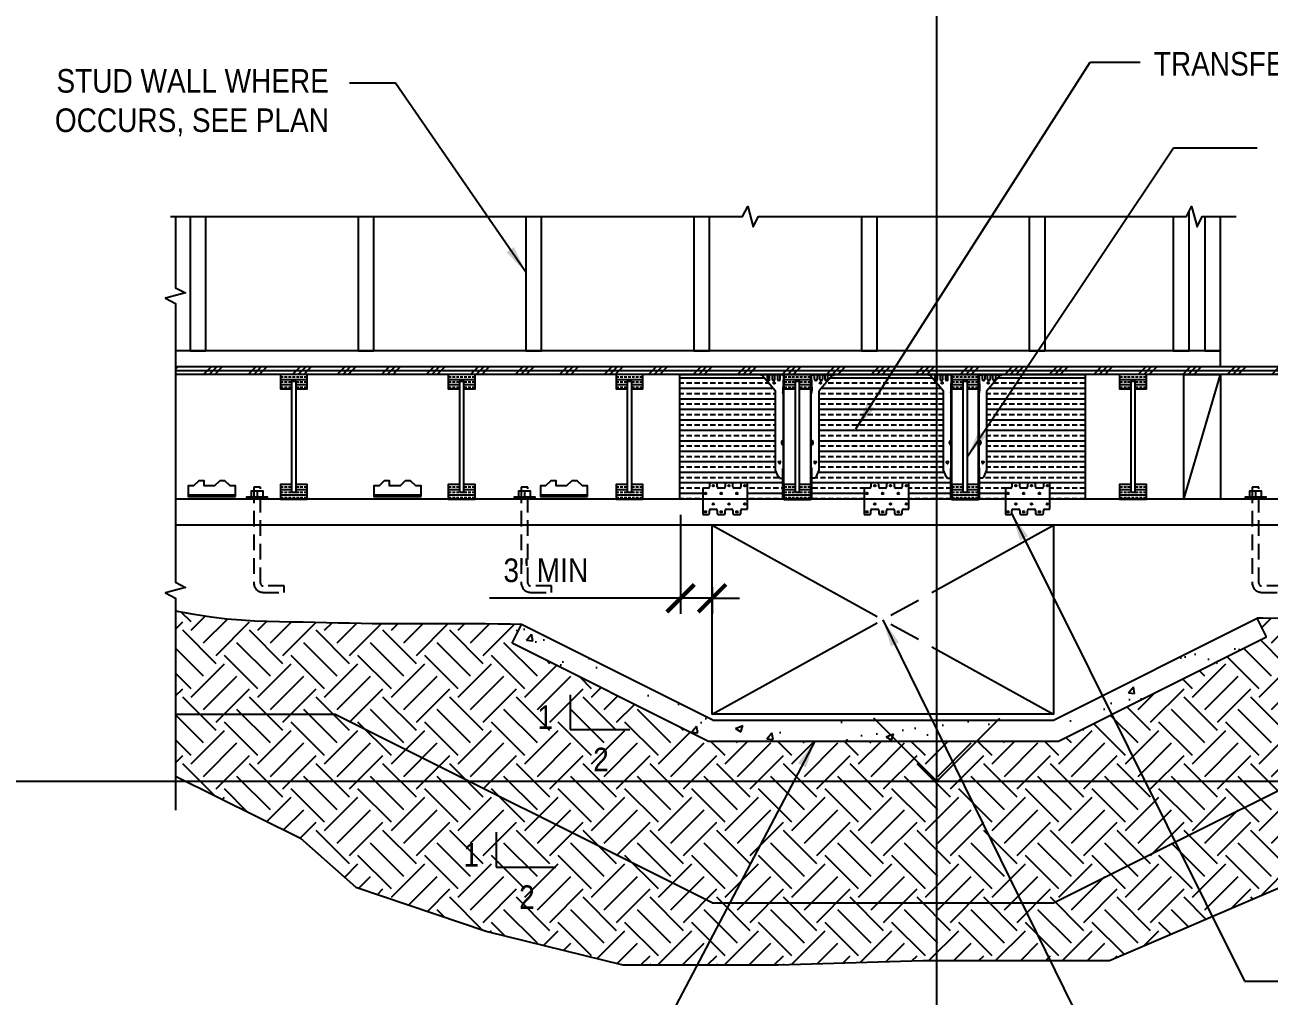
# Model space of a CAD drawing. Header units: inches. Extents: x -16404 to 14624, y -1591 to 16152.
# Drawn here: x -8749.3 to -8630.6, y 671.5 to 764.1 of the extents above; entities that cross this region are included whole.
import ezdxf
from ezdxf import colors
from ezdxf.entities.mleader import LeaderData, LeaderLine
from ezdxf.enums import TextEntityAlignment as Align
from ezdxf.math import Vec2, Vec3

# ---------------------------------------------------------------- set-up
doc = ezdxf.new("R2010")
doc.units = ezdxf.units.IN
doc.header["$LTSCALE"] = 24
doc.header["$MEASUREMENT"] = 0
for name, pattern in [('CENTER4', [0.9975, 0.75, -0.06125, 0.125, -0.06125]), ('DASHED2', [0.375, 0.25, -0.125]), ('HIDDEN4', [0.09375, 0.0625, -0.03125])]:
    doc.linetypes.add(name, pattern=pattern)
doc.layers.get('0').update_dxf_attribs({"linetype": 'CONTINUOUS'})
doc.layers.get('DefPoints').update_dxf_attribs({"color": 251, "linetype": 'CONTINUOUS'})
for name, color, linetype in [('S-ANNO-DIMS', 2, 'CONTINUOUS'), ('S-ANNO-NOTE', 4, 'CONTINUOUS'), ('S-BOLT', 2, 'CONTINUOUS'), ('S-CONC', 4, 'CONTINUOUS'), ('S-GRADE', 3, 'CONTINUOUS'), ('S-SIMPSON', 2, 'CONTINUOUS'), ('S-WOOD', 3, 'CONTINUOUS')]:
    doc.layers.add(name, color=color, linetype=linetype)
doc.layers.add('S-ANNO-GRID-NONPLOT', color=251, linetype='CONTINUOUS', plot=False)
doc.layers.add('S-ANNO-NONPLOT', color=253, linetype='CONTINUOUS', plot=False)
doc.layers.add('S-HATCH-SOIL', color=7, linetype='CONTINUOUS', true_color=0x8f8f8f, transparency=0.8)
doc.layers.add('S-HATCH1', color=1, linetype='CONTINUOUS', transparency=0.5)
doc.layers.add('S-HATCH2', color=2, linetype='CONTINUOUS', transparency=0.5)
doc.styles.add('Arial', font='arial.ttf', dxfattribs={"width": 0.85})
doc.dimstyles.new('DIM-24$0', dxfattribs={"dimscale": 24, "dimtxt": 0.09375, "dimasz": 0.109375, "dimexe": 0.0625, "dimexo": 0.0625, "dimgap": 0.0625, "dimtad": 1, "dimdec": 4, "dimzin": 11, "dimdsep": 46, "dimlunit": 4, "dimtxsty": 'Arial', "dimblk": 'ARCHTICK', "dimblk1": 'ARCHTICK', "dimblk2": 'ARCHTICK', "dimsah": 1, "dimcen": 0.125, "dimdle": 0.0625, "dimclrd": 256, "dimclre": 256, "dimclrt": 4, "dimadec": 0, "dimazin": 0, "dimtfac": 1, "dimtdec": 4, "dimtmove": 0, "dimatfit": 3, "dimldrblk": 'ARCHTICK', "dimfxl": 1, "dimfrac": 1, "dimtolj": 1, "dimtzin": 11, "dimarcsym": 0})
doc.dimstyles.new('DIM-24$7', dxfattribs={"dimscale": 24, "dimtxt": 0.09375, "dimasz": 0.109375, "dimexe": 0.0625, "dimexo": 0.0625, "dimgap": 0.0625, "dimtad": 1, "dimdec": 4, "dimzin": 11, "dimdsep": 46, "dimlunit": 4, "dimtxsty": 'Arial', "dimblk": 'ARCHTICK', "dimcen": 0.125, "dimclrd": 256, "dimclre": 256, "dimclrt": 4, "dimadec": 0, "dimazin": 0, "dimtfac": 1, "dimtdec": 4, "dimtofl": 0, "dimtmove": 0, "dimatfit": 3, "dimfxl": 1, "dimtolj": 1, "dimtzin": 11, "dimarcsym": 0})

# ---------------------------------------------------------------- blocks, each defined once
blk = doc.blocks.new('_ARCHTICK')
at = {"color": 0, "linetype": 'ByBlock', "const_width": 0.15}
blk.add_lwpolyline([(-0.5, -0.5), (0.5, 0.5)], dxfattribs=at)
blk = doc.blocks.new('*D2298')
at = {"layer": 'DefPoints', "color": 0, "transparency": 16777216}
for p in [(-8686.75, 718.89), (-8683.75, 712.02), (-8683.75, 709.43)]:
    blk.add_point(p, dxfattribs=at)
at = {"layer": 'S-ANNO-DIMS', "lineweight": -2, "transparency": 16777216}
for p, q in [((-8686.75, 717.39), (-8686.75, 707.93)), ((-8686.75, 709.43), (-8704.97, 709.43)), ((-8683.75, 709.43), (-8686.75, 709.43)), ((-8683.75, 710.52), (-8683.75, 707.93)), ((-8683.75, 709.43), (-8681.12, 709.43))]:
    blk.add_line(p, q, dxfattribs=at)
at = {"layer": 'S-ANNO-DIMS', "lineweight": -2, "transparency": 16777216, "xscale": 2.625, "yscale": 2.625, "zscale": 2.625}
blk.add_blockref('_ARCHTICK', (-8686.75, 709.43), dxfattribs=at)
at = {"layer": 'S-ANNO-DIMS', "lineweight": -2, "transparency": 16777216, "xscale": 2.625, "yscale": 2.625, "zscale": 2.625, "rotation": 180}
blk.add_blockref('_ARCHTICK', (-8683.75, 709.43), dxfattribs=at)
at = {"layer": 'S-ANNO-DIMS', "color": 4, "transparency": 16777216, "insert": (-8699.6, 712.08), "char_height": 2.25, "attachment_point": 5, "style": 'Arial'}
blk.add_mtext('\\A1;3" MIN', dxfattribs=at)
blk = doc.blocks.new('ITT311-88-F')
for p, q in [((-2.89, 11.9), (-3.51, 11.9)), ((-3.51, 11.9), (-3.51, 11.86)), ((-3.35, 11.87), (-2.08, 10.35)), ((-2.89, 11.9), (-2.89, 11.48)), ((-2.66, 11.93), (-2.87, 11.93)), ((-2.64, 11.48), (-2.64, 11.9)), ((-2.39, 11.9), (-2.64, 11.9)), ((-2.39, 11.9), (-2.39, 11.48)), ((-2.16, 11.93), (-2.37, 11.93)), ((-2.14, 11.48), (-2.14, 11.9)), ((-1.89, 11.9), (-2.14, 11.9)), ((-1.89, 11.9), (-1.89, 11.48)), ((-1.66, 11.93), (-1.87, 11.93)), ((-1.64, 11.48), (-1.64, 11.9)), ((-1.4, 11.9), (-1.64, 11.9)), ((-1.4, 11.9), (-1.3, 11.78)), ((1.4, 11.9), (1.3, 11.78)), ((1.4, 11.9), (1.64, 11.9)), ((1.64, 11.48), (1.64, 11.9)), ((1.66, 11.93), (1.87, 11.93)), ((1.89, 11.9), (1.89, 11.48)), ((1.89, 11.9), (2.14, 11.9)), ((3.35, 11.87), (2.08, 10.35)), ((2.14, 11.48), (2.14, 11.9)), ((2.16, 11.93), (2.37, 11.93)), ((2.39, 11.9), (2.39, 11.48)), ((2.39, 11.9), (2.64, 11.9)), ((2.64, 11.48), (2.64, 11.9)), ((2.66, 11.93), (2.87, 11.93)), ((2.89, 11.9), (2.89, 11.48)), ((2.89, 11.9), (3.51, 11.9)), ((3.51, 11.9), (3.51, 11.86)), ((-3.37, 11.86), (-3.51, 11.86)), ((-1.33, 11.79), (-1.38, 10.36)), ((-1.29, 11.73), (-1.34, 10.36)), ((-1.28, 9.77), (-1.28, 11.72)), ((1.28, 9.77), (1.28, 11.72)), ((1.29, 11.73), (1.34, 10.36)), ((1.33, 11.79), (1.38, 10.36)), ((3.37, 11.86), (3.51, 11.86)), ((-2.08, 8.71), (-2.08, 10.35)), ((-1.33, 10.05), (-1.37, 10.26)), ((-1.28, 10.02), (-1.33, 10.27)), ((-1.33, 9.77), (-1.33, 10.07)), ((-1.33, 10.03), (-1.33, 10.05)), ((-1.33, 0.09), (-1.33, 9.77)), ((-1.28, 0.09), (-1.28, 9.77)), ((1.28, 10.02), (1.33, 10.27)), ((1.28, 0.09), (1.28, 9.77)), ((1.33, 10.05), (1.37, 10.26)), ((1.33, 9.77), (1.33, 10.05)), ((1.33, 10.03), (1.33, 10.04)), ((1.33, 0.09), (1.33, 9.77)), ((2.08, 8.71), (2.08, 10.35)), ((-2.08, 2.81), (-2.08, 8.71)), ((2.08, 2.81), (2.08, 8.71)), ((-1.79, 2.12), (-2.08, 2.81)), ((-1.37, 0.23), (-1.37, 2.96)), ((-1.33, 2.98), (-1.35, 2.98)), ((1.33, 2.98), (1.35, 2.98)), ((1.37, 0.23), (1.37, 2.96)), ((1.79, 2.12), (2.08, 2.81)), ((-1.69, 2.05), (-1.37, 2.05)), ((1.69, 2.05), (1.37, 2.05)), ((-1.33, 0.2), (-1.35, 0.2)), ((-1.23, 0.05), (1.23, 0.05)), ((-1.23, 0), (1.23, 0)), ((1.33, 0.2), (1.35, 0.2))]:
    blk.add_line(p, q)
at = {"linetype": 'Continuous'}
for p, q in [((-1.64, 3.64), (-1.8, 3.6)), ((-1.65, 3.45), (-1.6, 3.6)), ((1.6, 3.6), (1.65, 3.45)), ((1.8, 3.6), (1.64, 3.64)), ((-1.81, 3.55), (-1.7, 3.43)), ((1.7, 3.43), (1.81, 3.55))]:
    blk.add_line(p, q, dxfattribs=at)
for centre in [(-2.2, 11.11), (2.2, 11.11)]:
    blk.add_circle(centre, 0.0855, dxfattribs=at)
for centre, radius, start, end in [((-3.43, 11.81), 0.0937, 40, 90), ((-2.87, 11.9), 0.023, 90, 180), ((-2.66, 11.9), 0.023, 0, 90), ((-2.37, 11.9), 0.023, 90, 180), ((-2.16, 11.9), 0.023, 0, 90), ((-1.87, 11.9), 0.023, 90, 180), ((-1.66, 11.9), 0.023, 0, 90), ((1.66, 11.9), 0.023, 90, 180), ((1.87, 11.9), 0.023, 360, 90), ((2.16, 11.9), 0.023, 90, 180), ((2.37, 11.9), 0.023, 360, 90), ((2.66, 11.9), 0.023, 90, 180), ((2.87, 11.9), 0.023, 360, 90), ((3.43, 11.81), 0.0937, 90, 140), ((-3.37, 11.81), 0.0468, 40, 90), ((-2.76, 11.48), 0.125, 180, 0), ((-2.26, 11.48), 0.125, 180, 0), ((-1.76, 11.48), 0.125, 180, 0), ((-1.37, 11.79), 0.0468, 358, 40), ((-1.38, 11.73), 0.0937, 358, 40), ((-1.37, 11.72), 0.0937, 0, 40), ((1.37, 11.72), 0.0937, 140, 180), ((1.38, 11.73), 0.0937, 140, 182), ((1.37, 11.79), 0.0468, 140, 182), ((1.76, 11.48), 0.125, 180, 0), ((2.26, 11.48), 0.125, 180, 0), ((2.76, 11.48), 0.125, 180, 0), ((3.37, 11.81), 0.0468, 90, 140), ((-0.94, 10.35), 0.44, 178, 190.6973), ((-0.94, 10.35), 0.4, 178, 190.6973), ((0.94, 10.35), 0.4, 349.3027, 2), ((0.94, 10.35), 0.44, 349.3027, 2), ((-1.33, 5.42), 0.188, 90, 270), ((1.33, 5.42), 0.188, 270, 90), ((-1.35, 2.96), 0.023, 90, 180), ((1.35, 2.96), 0.023, 0, 90), ((-1.35, 0.23), 0.023, 180, 270), ((-1.23, 0.09), 0.0937, 180, 270), ((-1.23, 0.09), 0.0468, 180, 270), ((1.23, 0.09), 0.0468, 270, 0), ((1.23, 0.09), 0.0937, 270, 0), ((1.35, 0.23), 0.023, 270, 0)]:
    blk.add_arc(centre, radius, start, end)
for centre, radius, start, end in [((-1.79, 3.57), 0.0313, 105, 225), ((-1.63, 3.61), 0.0312, 345, 105), ((1.63, 3.61), 0.0312, 75, 195), ((1.79, 3.57), 0.0312, 315, 75), ((-1.68, 3.45), 0.0312, 225, 345), ((1.68, 3.45), 0.0313, 195, 315), ((-1.76, 2.05), 0.0781, 0, 112.2039), ((1.76, 2.05), 0.0781, 67.7961, 180)]:
    blk.add_arc(centre, radius, start, end, dxfattribs=at)
blk = doc.blocks.new('_Integral')
at = {"color": 0, "linetype": 'ByBlock', "lineweight": -2}
for centre, start, end in [((0.44, -0.09), 102, 168), ((-0.44, 0.09), 282, 348)]:
    blk.add_arc(centre, 0.454, start, end, dxfattribs=at)
blk = doc.blocks.new('Se_24x36_DETAILS_GRID')
for p, q in [((23.3023, 7.6667), (23.3023, 15.3333)), ((23.3023, 7.6667), (23.8023, 8.1667)), ((15.5348, 7.6667), (23.3023, 7.6667)), ((23.3023, 7.6667), (31.0697, 7.6667)), ((23.3023, 0), (23.3023, 7.6667))]:
    blk.add_line(p, q)
at = {"linetype": 'DASHED2', "ltscale": 0.5}
blk.add_line((23.3023, 7.6667), (22.8023, 8.1667), dxfattribs=at)

msp = doc.modelspace()

# ---------------------------------------------------------------- hatches: boundary and pattern name
at = {"layer": 'S-HATCH-SOIL'}
h = msp.add_hatch(dxfattribs=at)
h.set_pattern_fill('EARTH', color=256, scale=18, angle=45, style=0)
h.set_pattern_definition([(45, (-13459.4594, -1542.496), (4e-16, 6.363961), [4.5, -4.5]), (45, (-13460.6526, -1541.303), (4e-16, 6.363961), [4.5, -4.5]), (45, (-13461.846, -1540.1097), (4e-16, 6.363961), [4.5, -4.5]), (135, (-13461.846, -1539.314), (-6.363961, 1e-15), [4.5, -4.5]), (135, (-13460.6526, -1538.121), (-6.363961, 1e-15), [4.5, -4.5]), (135, (-13459.4594, -1536.9277), (-6.363961, 1e-15), [4.5, -4.5])])
h.paths.add_polyline_path([(-8702.79747, 705.13559), (-8701.90441, 706.9217), (-8702.95588, 706.94355), (-8704.15545, 706.96388), (-8705.33608, 706.98086), (-8706.49165, 706.99284), (-8707.61791, 706.99868), (-8708.71827, 706.99952), (-8709.79802, 706.99701), (-8710.86245, 706.99284), (-8711.91684, 706.98866), (-8712.96651, 706.98616), (-8714.01673, 706.98699), (-8715.0728, 706.99284), (-8716.13901, 707.00486), (-8717.21567, 707.02217), (-8718.30208, 707.04338), (-8719.39754, 707.06709), (-8720.50136, 707.09192), (-8721.61284, 707.11647), (-8722.73129, 707.13935), (-8723.856, 707.15917), (-8724.99001, 707.1768), (-8726.15125, 707.20224), (-8727.36138, 707.24772), (-8728.64207, 707.3255), (-8730.01496, 707.44783), (-8731.50174, 707.62697), (-8733.12404, 707.87517), (-8734.90355, 708.20467), (-8734.90355, 698.38608), (-8719.74876, 698.38608), (-8683.74876, 680.38608), (-8651.18657, 680.38608), (-8615.18657, 698.38608), (-8600.03179, 698.38608), (-8600.03179, 707.91953), (-8602.92057, 707.87542), (-8605.62519, 707.84732), (-8608.15239, 707.83119), (-8610.5089, 707.823), (-8612.70144, 707.81871), (-8614.73674, 707.81428), (-8616.62153, 707.80567), (-8618.36254, 707.78885), (-8619.96837, 707.76102), (-8621.45512, 707.72443), (-8622.84075, 707.68255), (-8624.14323, 707.63885), (-8625.38053, 707.59683), (-8626.57061, 707.55996), (-8627.73144, 707.53172), (-8628.88099, 707.51559), (-8630.03441, 707.51369), (-8631.19564, 707.52265), (-8631.77903, 707.53017), (-8630.884, 705.74161), (-8650.71408, 695.8182), (-8684.16268, 695.8182)])
h.paths.add_polyline_path([(-8719.74876, 698.38608), (-8734.90355, 698.38608), (-8734.90355, 692.47321), (-8722.99441, 686.54236), (-8717.69677, 681.88241), (-8705.19434, 677.64609), (-8692.26809, 674.46884), (-8677.43468, 674.46884), (-8663.66082, 674.89247), (-8645.86075, 674.89247), (-8629.54401, 681.88241), (-8619.16064, 686.75418), (-8600.03179, 691.20231), (-8600.03179, 698.38608), (-8615.18657, 698.38608), (-8651.18657, 680.38608), (-8683.74876, 680.38608)])
h.paths.add_polyline_path([(-8700.42934, 696.403), (-8698.87577, 696.403), (-8698.87577, 699.778), (-8700.42934, 699.778)], flags=24)
h.paths.add_polyline_path([(-8695.50346, 692.37038), (-8693.17846, 692.37038), (-8693.17846, 695.74538), (-8695.50346, 695.74538)], flags=24)
h.paths.add_polyline_path([(-8707.48849, 683.2836), (-8705.93492, 683.2836), (-8705.93492, 686.6586), (-8707.48849, 686.6586)], flags=24)
h.paths.add_polyline_path([(-8702.56261, 679.25098), (-8700.23761, 679.25098), (-8700.23761, 682.62598), (-8702.56261, 682.62598)], flags=24)
at = {"layer": 'S-HATCH1'}
h = msp.add_hatch(dxfattribs=at)
h.set_pattern_fill('PLAST', color=256, scale=12, angle=45, style=0)
h.set_pattern_definition([(45, (-11639.0292, 2247.9663), (-2.1213203, 2.1213203), []), (45, (-11639.2944, 2248.2314), (-2.1213203, 2.1213203), []), (45, (-11639.5595, 2248.4966), (-2.1213203, 2.1213203), [])])
h.paths.add_polyline_path([(-8694.44563, 731.51108), (-8734.90355, 731.51108), (-8734.90355, 731.13608), (-8694.44563, 731.13608)])
h.paths.add_polyline_path([(-8694.44563, 731.13608), (-8734.90355, 731.13608), (-8734.90355, 730.76108), (-8694.44563, 730.76108)])
h.paths.add_polyline_path([(-8693.82063, 731.51108), (-8694.44563, 731.51108), (-8694.44563, 731.13608), (-8693.82063, 731.13608)])
h.paths.add_polyline_path([(-8693.82063, 731.13608), (-8694.44563, 731.13608), (-8694.44563, 730.76108), (-8693.82063, 730.76108)])
h.paths.add_polyline_path([(-8641.11471, 731.51108), (-8646.32899, 731.51108), (-8693.82063, 731.51108), (-8693.82063, 731.13608), (-8641.11471, 731.13608)])
h.paths.add_polyline_path([(-8641.11471, 731.13608), (-8693.82063, 731.13608), (-8693.82063, 730.76108), (-8641.11471, 730.76108)])
h.paths.add_polyline_path([(-8640.48971, 731.51108), (-8641.11471, 731.51108), (-8641.11471, 731.13608), (-8640.48971, 731.13608)])
h.paths.add_polyline_path([(-8640.48971, 731.13608), (-8641.11471, 731.13608), (-8641.11471, 730.76108), (-8640.48971, 730.76108)])
h.paths.add_polyline_path([(-8600.03179, 731.51108), (-8640.48971, 731.51108), (-8640.48971, 731.13608), (-8600.03179, 731.13608)])
h.paths.add_polyline_path([(-8600.03179, 731.13608), (-8640.48971, 731.13608), (-8640.48971, 730.76108), (-8600.03179, 730.76108)])
h = msp.add_hatch(dxfattribs=at)
h.set_pattern_fill('ANSI33', color=256, scale=2, angle=315, style=0)
h.set_pattern_definition([(0, (-16687.1291, -5932.2054), (1e-16, 0.5), []), (0, (-16686.8791, -5932.4554), (1e-16, 0.5), [0.25, -0.125])])
h.paths.add_polyline_path([(-8723.80718, 730.13608), (-8723.43218, 730.13608), (-8723.43218, 729.38608), (-8722.33843, 729.38608), (-8722.33843, 730.56366), (-8722.33843, 730.76108), (-8724.90093, 730.76108), (-8724.90093, 729.38608), (-8723.80718, 729.38608)])
h.paths.add_polyline_path([(-8723.80718, 720.26108), (-8724.90093, 720.26108), (-8724.90093, 718.93288, 0.414213562), (-8724.85413, 718.88608), (-8722.38523, 718.88608, 0.414213562), (-8722.33843, 718.93288), (-8722.33843, 720.26108), (-8723.43218, 720.26108), (-8723.43218, 719.51108), (-8723.80718, 719.51108)])
h = msp.add_hatch(dxfattribs=at)
h.set_pattern_fill('ANSI33', color=256, scale=2, angle=315, style=0)
h.set_pattern_definition([(0, (-16671.1291, -5932.2054), (1e-16, 0.5), []), (0, (-16670.8791, -5932.4554), (1e-16, 0.5), [0.25, -0.125])])
h.paths.add_polyline_path([(-8707.80718, 730.13608), (-8707.43218, 730.13608), (-8707.43218, 729.38608), (-8706.33843, 729.38608), (-8706.33843, 730.56366), (-8706.33843, 730.76108), (-8708.90093, 730.76108), (-8708.90093, 729.38608), (-8707.80718, 729.38608)])
h.paths.add_polyline_path([(-8707.80718, 720.26108), (-8708.90093, 720.26108), (-8708.90093, 718.93288, 0.414213562), (-8708.85413, 718.88608), (-8706.38523, 718.88608, 0.414213562), (-8706.33843, 718.93288), (-8706.33843, 720.26108), (-8707.43218, 720.26108), (-8707.43218, 719.51108), (-8707.80718, 719.51108)])
h = msp.add_hatch(dxfattribs=at)
h.set_pattern_fill('ANSI33', color=256, scale=2, angle=315, style=0)
h.set_pattern_definition([(0, (-16655.1291, -5932.2054), (1e-16, 0.5), []), (0, (-16654.8791, -5932.4554), (1e-16, 0.5), [0.25, -0.125])])
h.paths.add_polyline_path([(-8691.80718, 730.13608), (-8691.43218, 730.13608), (-8691.43218, 729.38608), (-8690.33843, 729.38608), (-8690.33843, 730.56366), (-8690.33843, 730.76108), (-8692.90093, 730.76108), (-8692.90093, 729.38608), (-8691.80718, 729.38608)])
h.paths.add_polyline_path([(-8691.80718, 720.26108), (-8692.90093, 720.26108), (-8692.90093, 718.93288, 0.414213562), (-8692.85413, 718.88608), (-8690.38523, 718.88608, 0.414213562), (-8690.33843, 718.93288), (-8690.33843, 720.26108), (-8691.43218, 720.26108), (-8691.43218, 719.51108), (-8691.80718, 719.51108)])
h = msp.add_hatch(dxfattribs=at)
h.set_pattern_fill('ANSI33', color=256, scale=2, angle=315, style=0)
h.set_pattern_definition([(0, (-16639.1291, -5932.2054), (1e-16, 0.5), []), (0, (-16638.8791, -5932.4554), (1e-16, 0.5), [0.25, -0.125])])
h.paths.add_polyline_path([(-8675.80718, 730.13608), (-8675.43218, 730.13608), (-8675.43218, 729.38608), (-8674.33843, 729.38608), (-8674.33843, 730.56366), (-8674.33843, 730.76108), (-8676.90093, 730.76108), (-8676.90093, 729.38608), (-8675.80718, 729.38608)])
h.paths.add_polyline_path([(-8675.80718, 720.26108), (-8676.90093, 720.26108), (-8676.90093, 718.93288, 0.414213562), (-8676.85413, 718.88608), (-8674.38523, 718.88608, 0.414213562), (-8674.33843, 718.93288), (-8674.33843, 720.26108), (-8675.43218, 720.26108), (-8675.43218, 719.51108), (-8675.80718, 719.51108)])
h = msp.add_hatch(dxfattribs=at)
h.set_pattern_fill('ANSI33', color=256, scale=2, angle=315, style=0)
h.set_pattern_definition([(0, (-16623.1291, -5932.2054), (1e-16, 0.5), []), (0, (-16622.8791, -5932.4554), (1e-16, 0.5), [0.25, -0.125])])
h.paths.add_polyline_path([(-8659.80718, 730.13608), (-8659.43218, 730.13608), (-8659.43218, 729.38608), (-8658.33843, 729.38608), (-8658.33843, 730.56366), (-8658.33843, 730.76108), (-8660.90093, 730.76108), (-8660.90093, 729.38608), (-8659.80718, 729.38608)])
h.paths.add_polyline_path([(-8659.80718, 720.26108), (-8660.90093, 720.26108), (-8660.90093, 718.93288, 0.414213562), (-8660.85413, 718.88608), (-8658.38523, 718.88608, 0.414213562), (-8658.33843, 718.93288), (-8658.33843, 720.26108), (-8659.43218, 720.26108), (-8659.43218, 719.51108), (-8659.80718, 719.51108)])
h = msp.add_hatch(dxfattribs=at)
h.set_pattern_fill('ANSI33', color=256, scale=2, angle=315, style=0)
h.set_pattern_definition([(0, (-16607.1291, -5932.2054), (1e-16, 0.5), []), (0, (-16606.8791, -5932.4554), (1e-16, 0.5), [0.25, -0.125])])
h.paths.add_polyline_path([(-8643.80718, 730.13608), (-8643.43218, 730.13608), (-8643.43218, 729.38608), (-8642.33843, 729.38608), (-8642.33843, 730.56366), (-8642.33843, 730.76108), (-8644.90093, 730.76108), (-8644.90093, 729.38608), (-8643.80718, 729.38608)])
h.paths.add_polyline_path([(-8643.80718, 720.26108), (-8644.90093, 720.26108), (-8644.90093, 718.93288, 0.414213562), (-8644.85413, 718.88608), (-8642.38523, 718.88608, 0.414213562), (-8642.33843, 718.93288), (-8642.33843, 720.26108), (-8643.43218, 720.26108), (-8643.43218, 719.51108), (-8643.80718, 719.51108)])
at = {"layer": 'S-HATCH2'}
h = msp.add_hatch(dxfattribs=at)
h.set_pattern_fill('AR-CONC', color=256, style=0)
h.set_pattern_definition([(50, (-13459.4594, -1542.496), (7.172602, -0.6275213), [0.75, -8.25]), (355, (-13459.459, -1542.496), (-1.387513, 7.521921), [0.6, -6.6]), (100.4514, (-13458.8616, -1542.5484), (5.785094, 6.894395), [0.637402, -7.011421]), (46.1842, (-13459.459, -1540.496), (10.67241, -1.65519), [1.125, -12.375]), (96.6356, (-13458.57, -1540.634), (9.346627, 9.741179), [0.956103, -10.51713]), (351.1842, (-13459.459, -1540.496), (9.34662, 9.741186), [0.9, -9.9]), (21, (-13458.4594, -1540.996), (5.9690705, -4.026189), [0.75, -8.25]), (326, (-13458.459, -1540.996), (2.433153, 7.2515), [0.6, -6.6]), (71.4514, (-13457.962, -1541.332), (8.402226, 3.225305), [0.637402, -7.011421]), (37.5, (-13459.4594, -1542.4962), (0.1215986, 3.3289385), [0, -6.52, 0, -6.7, 0, -6.625]), (7.5, (-13459.4594, -1542.496), (2.6306954, 3.944117), [0, -3.82, 0, -6.37, 0, -2.525]), (327.5, (-13461.6894, -1542.4962), (5.3382244, -0.2255487), [0, -2.5, 0, -7.8, 0, -10.35]), (317.5, (-13462.6894, -1542.496), (5.8318617, 1.00105), [0, -3.25, 0, -5.18, 0, -7.35])])
h.paths.add_polyline_path([(-8650.71408, 695.8182), (-8630.884, 705.74161), (-8631.77903, 707.53017), (-8651.18657, 697.8182), (-8683.69054, 697.8182), (-8701.90304, 706.92445), (-8702.79747, 705.13559), (-8684.16268, 695.8182)])
at = {"layer": 'S-WOOD', "linetype": 'Continuous'}
h = msp.add_hatch(dxfattribs=at)
h.set_pattern_fill('ANSI33', color=252, scale=4, angle=315, style=0)
h.set_pattern_definition([(0, (-16632.9263, -5990.5507), (3e-16, 1), []), (0, (-16632.4263, -5991.0507), (3e-16, 1), [0.5, -0.25])])
h.paths.add_polyline_path([(-8677.69693, 727.54858), (-8677.69693, 729.18923), (-8678.9494, 730.68186, 0.221694663), (-8678.98525, 730.69858), (-8679.13443, 730.69858), (-8679.13443, 730.76108), (-8686.81114, 730.76108), (-8686.81114, 718.88608), (-8684.63199, 718.88608), (-8684.63199, 719.91703), (-8684.13199, 719.91703, 0.414213562), (-8684.00699, 720.04203), (-8684.00699, 720.29203, -0.414213562), (-8683.88199, 720.41703), (-8683.38199, 720.41703, -0.414213562), (-8683.25699, 720.29203), (-8683.25699, 720.04203, 0.414213562), (-8683.13199, 719.91703), (-8682.63199, 719.91703, 0.414213562), (-8682.50699, 720.04203), (-8682.50699, 720.29203, -0.414213562), (-8682.38199, 720.41703), (-8681.88199, 720.41703, -0.414213562), (-8681.75699, 720.29203), (-8681.75699, 720.04203, 0.414213562), (-8681.63199, 719.91703), (-8681.13199, 719.91703, 0.414213562), (-8681.00699, 720.04203), (-8681.00699, 720.29203, -0.414213562), (-8680.88199, 720.41703), (-8680.38199, 720.41703), (-8680.38199, 718.88608), (-8676.93388, 718.88608, -0.134325689), (-8676.94693, 718.93378), (-8676.94693, 719.04233), (-8676.99293, 719.04233), (-8676.99293, 720.88608), (-8677.30631, 720.88608, 0.532851441), (-8677.41396, 720.95841), (-8677.69693, 721.65169)])
h.paths.add_polyline_path([(-8661.69693, 727.54858), (-8661.69693, 729.18923), (-8662.9494, 730.68186, 0.221694663), (-8662.98525, 730.69858), (-8663.13443, 730.69858), (-8663.13443, 730.76108), (-8672.10493, 730.76108), (-8672.10493, 730.69858), (-8672.25411, 730.69858, 0.221694663), (-8672.28996, 730.68186), (-8673.54243, 729.18923), (-8673.54243, 727.54858), (-8673.54243, 721.65169), (-8673.82541, 720.95841, 0.532851441), (-8673.93306, 720.88608), (-8674.24643, 720.88608), (-8674.24643, 719.04233), (-8674.29243, 719.04233), (-8674.29243, 718.93378, -0.134325689), (-8674.30548, 718.88608), (-8669.2365, 718.88608), (-8669.2365, 719.91703), (-8668.7365, 719.91703, 0.414213562), (-8668.6115, 720.04203), (-8668.6115, 720.29203, -0.414213562), (-8668.4865, 720.41703), (-8667.9865, 720.41703, -0.414213562), (-8667.8615, 720.29203), (-8667.8615, 720.04203, 0.414213562), (-8667.7365, 719.91703), (-8667.2365, 719.91703, 0.414213562), (-8667.1115, 720.04203), (-8667.1115, 720.29203, -0.414213562), (-8666.9865, 720.41703), (-8666.4865, 720.41703, -0.414213562), (-8666.3615, 720.29203), (-8666.3615, 720.04203, 0.414213562), (-8666.2365, 719.91703), (-8665.7365, 719.91703, 0.414213562), (-8665.6115, 720.04203), (-8665.6115, 720.29203, -0.414213562), (-8665.4865, 720.41703), (-8664.9865, 720.41703), (-8664.9865, 718.88608), (-8660.93388, 718.88608, -0.134325689), (-8660.94693, 718.93378), (-8660.94693, 719.04233), (-8660.99293, 719.04233), (-8660.99293, 720.88608), (-8661.30631, 720.88608, 0.532851441), (-8661.41396, 720.95841), (-8661.69693, 721.65169)])
h.paths.add_polyline_path([(-8648.1659, 730.76108), (-8656.10493, 730.76108), (-8656.10493, 730.69858), (-8656.25411, 730.69858, 0.221694663), (-8656.28996, 730.68186), (-8657.54243, 729.18923), (-8657.54243, 727.54858), (-8657.54243, 721.65169), (-8657.82541, 720.95841, 0.532851441), (-8657.93306, 720.88608), (-8658.24643, 720.88608), (-8658.24643, 719.04233), (-8658.29243, 719.04233), (-8658.29243, 718.93378, -0.134325689), (-8658.30548, 718.88608), (-8655.78981, 718.88608), (-8655.78981, 719.91703), (-8655.28981, 719.91703, 0.414213562), (-8655.16481, 720.04203), (-8655.16481, 720.29203, -0.414213562), (-8655.03981, 720.41703), (-8654.53981, 720.41703, -0.414213562), (-8654.41481, 720.29203), (-8654.41481, 720.04203, 0.414213562), (-8654.28981, 719.91703), (-8653.78981, 719.91703, 0.414213562), (-8653.66481, 720.04203), (-8653.66481, 720.29203, -0.414213562), (-8653.53981, 720.41703), (-8653.03981, 720.41703, -0.414213562), (-8652.91481, 720.29203), (-8652.91481, 720.04203, 0.414213562), (-8652.78981, 719.91703), (-8652.28981, 719.91703, 0.414213562), (-8652.16481, 720.04203), (-8652.16481, 720.29203, -0.414213562), (-8652.03981, 720.41703), (-8651.53981, 720.41703), (-8651.53981, 718.88608), (-8648.1659, 718.88608)])

# ---------------------------------------------------------------- linework, layer by layer
at = {"layer": 'S-ANNO-DIMS', "color": 1, "linetype": 'CENTER4'}
for p, q in [((-8683.74876, 716.38608), (-8651.18657, 698.38608)), ((-8683.74876, 698.38608), (-8651.18657, 716.38608))]:
    msp.add_line(p, q, dxfattribs=at)
at = {"layer": 'S-ANNO-NONPLOT'}
msp.add_lwpolyline([(-8734.90355, 692.47321), (-8722.99441, 686.54236), (-8717.69677, 681.88241), (-8705.19434, 677.64609), (-8692.26809, 674.46884), (-8677.43468, 674.46884), (-8663.66082, 674.89247), (-8645.86075, 674.89247), (-8629.54401, 681.88241), (-8619.16064, 686.75418), (-8600.03179, 691.20231)], dxfattribs=at)
at = {"layer": 'S-ANNO-NOTE'}
for p, q in [((-8697.2891, 700.23367), (-8697.2891, 696.91117)), ((-8697.2891, 696.91117), (-8691.59339, 696.91117)), ((-8704.34825, 687.11427), (-8704.34825, 683.79178)), ((-8704.34825, 683.79178), (-8698.65253, 683.79178))]:
    msp.add_line(p, q, dxfattribs=at)
at = {"layer": 'S-ANNO-NOTE', "color": 2}
for points in [[(-8735.38292, 745.81876), (-8680.83625, 745.81876), (-8680.34508, 746.78469), (-8679.82744, 744.85284), (-8679.33625, 745.81876), (-8641.77542, 745.81876)], [(-8641.77542, 745.81876), (-8638.52542, 745.81876), (-8638.03424, 746.78469), (-8637.5166, 744.85284), (-8637.02542, 745.81876), (-8633.77542, 745.81876)], [(-8734.90355, 745.81876), (-8734.90355, 739.03225), (-8733.93762, 738.54107), (-8735.86947, 738.02343), (-8734.90355, 737.53225), (-8734.90355, 734.01108)], [(-8734.90355, 734.01108), (-8734.90355, 710.94858), (-8733.93762, 710.4574), (-8735.86947, 709.93977), (-8734.90355, 709.44858), (-8734.90355, 689.22305)]]:
    msp.add_lwpolyline(points, dxfattribs=at)
at = {"layer": 'S-BOLT'}
for p, q in [((-8727.12224, 719.63608), (-8727.12224, 719.07062)), ((-8701.62559, 719.63608), (-8701.62559, 719.07062)), ((-8631.93607, 719.63608), (-8631.93607, 719.07062))]:
    msp.add_line(p, q, dxfattribs=at)
for points in [[(-8726.12224, 718.88608), (-8726.12224, 719.07062), (-8728.12224, 719.07062), (-8728.12224, 718.88608)], [(-8726.55974, 719.07062), (-8726.55974, 719.63608), (-8727.68474, 719.63608), (-8727.68474, 719.07062)], [(-8700.62559, 718.88608), (-8700.62559, 719.07062), (-8702.62559, 719.07062), (-8702.62559, 718.88608)], [(-8701.06309, 719.07062), (-8701.06309, 719.63608), (-8702.18809, 719.63608), (-8702.18809, 719.07062)], [(-8630.93607, 718.88608), (-8630.93607, 719.07062), (-8632.93607, 719.07062), (-8632.93607, 718.88608)], [(-8631.37357, 719.07062), (-8631.37357, 719.63608), (-8632.49857, 719.63608), (-8632.49857, 719.07062)]]:
    msp.add_lwpolyline(points, dxfattribs=at)
at = {"layer": 'S-CONC'}
for p, q in [((-8651.18657, 716.38608), (-8683.74876, 716.38608)), ((-8651.18657, 697.8182), (-8631.77903, 707.53017)), ((-8630.884, 705.74161), (-8631.77903, 707.53017)), ((-8702.79747, 705.13559), (-8701.90304, 706.92445)), ((-8683.69054, 697.8182), (-8701.90304, 706.92445)), ((-8684.16268, 695.8182), (-8702.79747, 705.13559)), ((-8650.71408, 695.8182), (-8630.884, 705.74161)), ((-8683.69054, 697.8182), (-8651.18657, 697.8182)), ((-8684.16268, 695.8182), (-8650.71408, 695.8182))]:
    msp.add_line(p, q, dxfattribs=at)
msp.add_lwpolyline([(-8600.03179, 716.38608), (-8651.18657, 716.38608), (-8651.18657, 698.38608), (-8683.74876, 698.38608), (-8683.74876, 716.38608), (-8734.90355, 716.38608)], dxfattribs=at)
at = {"layer": 'S-GRADE'}
for points in [[(-8701.89725, 706.92155), (-8702.95588, 706.94355), (-8704.15545, 706.96388), (-8705.33608, 706.98086), (-8706.49165, 706.99284), (-8707.61791, 706.99868), (-8708.71827, 706.99952), (-8709.79802, 706.99701), (-8710.86245, 706.99284), (-8711.91684, 706.98866), (-8712.96651, 706.98616), (-8714.01673, 706.98699), (-8715.0728, 706.99284), (-8716.13901, 707.00486), (-8717.21567, 707.02217), (-8718.30208, 707.04338), (-8719.39754, 707.06709), (-8720.50136, 707.09192), (-8721.61284, 707.11647), (-8722.73129, 707.13935), (-8723.856, 707.15917), (-8724.99001, 707.1768), (-8726.15125, 707.20224), (-8727.36138, 707.24772), (-8728.64207, 707.3255), (-8730.01496, 707.44783), (-8731.50174, 707.62697), (-8733.12404, 707.87517), (-8734.90355, 708.20467)], [(-8600.03179, 707.91953), (-8602.92057, 707.87542), (-8605.62519, 707.84732), (-8608.15239, 707.83119), (-8610.5089, 707.823), (-8612.70144, 707.81871), (-8614.73674, 707.81428), (-8616.62153, 707.80567), (-8618.36254, 707.78885), (-8619.96837, 707.76102), (-8621.45512, 707.72443), (-8622.84075, 707.68255), (-8624.14323, 707.63885), (-8625.38053, 707.59683), (-8626.57061, 707.55996), (-8627.73144, 707.53172), (-8628.88099, 707.51559), (-8630.03441, 707.51369), (-8631.19564, 707.52265), (-8631.77903, 707.53017)]]:
    msp.add_lwpolyline(points, dxfattribs=at)
at = {"layer": 'S-SIMPSON'}
for p, q in [((-8684.00699, 720.29203), (-8684.00699, 720.04203)), ((-8683.38199, 720.41703), (-8683.88199, 720.41703)), ((-8683.25699, 720.04203), (-8683.25699, 720.29203)), ((-8682.50699, 720.29203), (-8682.50699, 720.04203)), ((-8681.88199, 720.41703), (-8682.38199, 720.41703)), ((-8681.75699, 720.04203), (-8681.75699, 720.29203)), ((-8681.00699, 720.29203), (-8681.00699, 720.04203)), ((-8680.38199, 720.41703), (-8680.88199, 720.41703)), ((-8680.38199, 717.91703), (-8680.38199, 720.41703)), ((-8668.6115, 720.29203), (-8668.6115, 720.04203)), ((-8667.9865, 720.41703), (-8668.4865, 720.41703)), ((-8667.8615, 720.04203), (-8667.8615, 720.29203)), ((-8667.1115, 720.29203), (-8667.1115, 720.04203)), ((-8666.4865, 720.41703), (-8666.9865, 720.41703)), ((-8666.3615, 720.04203), (-8666.3615, 720.29203)), ((-8665.6115, 720.29203), (-8665.6115, 720.04203)), ((-8664.9865, 720.41703), (-8665.4865, 720.41703)), ((-8664.9865, 717.91703), (-8664.9865, 720.41703)), ((-8655.16481, 720.29203), (-8655.16481, 720.04203)), ((-8654.53981, 720.41703), (-8655.03981, 720.41703)), ((-8654.41481, 720.04203), (-8654.41481, 720.29203)), ((-8653.66481, 720.29203), (-8653.66481, 720.04203)), ((-8653.03981, 720.41703), (-8653.53981, 720.41703)), ((-8652.91481, 720.04203), (-8652.91481, 720.29203)), ((-8652.16481, 720.29203), (-8652.16481, 720.04203)), ((-8651.53981, 720.41703), (-8652.03981, 720.41703)), ((-8651.53981, 717.91703), (-8651.53981, 720.41703)), ((-8729.18552, 719.26108), (-8733.68552, 719.26108)), ((-8711.49599, 719.26108), (-8715.99599, 719.26108)), ((-8695.61597, 719.26108), (-8700.11597, 719.26108)), ((-8684.63199, 719.91703), (-8684.63199, 717.41703)), ((-8684.13199, 719.91703), (-8684.63199, 719.91703)), ((-8682.63199, 719.91703), (-8683.13199, 719.91703)), ((-8681.13199, 719.91703), (-8681.63199, 719.91703)), ((-8669.2365, 719.91703), (-8669.2365, 717.41703)), ((-8668.7365, 719.91703), (-8669.2365, 719.91703)), ((-8667.2365, 719.91703), (-8667.7365, 719.91703)), ((-8665.7365, 719.91703), (-8666.2365, 719.91703)), ((-8655.78981, 719.91703), (-8655.78981, 717.41703)), ((-8655.28981, 719.91703), (-8655.78981, 719.91703)), ((-8653.78981, 719.91703), (-8654.28981, 719.91703)), ((-8652.28981, 719.91703), (-8652.78981, 719.91703)), ((-8684.00699, 717.54203), (-8684.00699, 717.79203)), ((-8683.88199, 717.91703), (-8683.38199, 717.91703)), ((-8683.25699, 717.79203), (-8683.25699, 717.54203)), ((-8682.50699, 717.54203), (-8682.50699, 717.79203)), ((-8682.38199, 717.91703), (-8681.88199, 717.91703)), ((-8681.75699, 717.79203), (-8681.75699, 717.54203)), ((-8681.00699, 717.54203), (-8681.00699, 717.79203)), ((-8680.88199, 717.91703), (-8680.38199, 717.91703)), ((-8668.6115, 717.54203), (-8668.6115, 717.79203)), ((-8668.4865, 717.91703), (-8667.9865, 717.91703)), ((-8667.8615, 717.79203), (-8667.8615, 717.54203)), ((-8667.1115, 717.54203), (-8667.1115, 717.79203)), ((-8666.9865, 717.91703), (-8666.4865, 717.91703)), ((-8666.3615, 717.79203), (-8666.3615, 717.54203)), ((-8665.6115, 717.54203), (-8665.6115, 717.79203)), ((-8665.4865, 717.91703), (-8664.9865, 717.91703)), ((-8655.16481, 717.54203), (-8655.16481, 717.79203)), ((-8655.03981, 717.91703), (-8654.53981, 717.91703)), ((-8654.41481, 717.79203), (-8654.41481, 717.54203)), ((-8653.66481, 717.54203), (-8653.66481, 717.79203)), ((-8653.53981, 717.91703), (-8653.03981, 717.91703)), ((-8652.91481, 717.79203), (-8652.91481, 717.54203)), ((-8652.16481, 717.54203), (-8652.16481, 717.79203)), ((-8652.03981, 717.91703), (-8651.53981, 717.91703)), ((-8684.63199, 717.41703), (-8684.13199, 717.41703)), ((-8683.13199, 717.41703), (-8682.63199, 717.41703)), ((-8681.63199, 717.41703), (-8681.13199, 717.41703)), ((-8669.2365, 717.41703), (-8668.7365, 717.41703)), ((-8667.7365, 717.41703), (-8667.2365, 717.41703)), ((-8666.2365, 717.41703), (-8665.7365, 717.41703)), ((-8655.78981, 717.41703), (-8655.28981, 717.41703)), ((-8654.28981, 717.41703), (-8653.78981, 717.41703)), ((-8652.78981, 717.41703), (-8652.28981, 717.41703))]:
    msp.add_line(p, q, dxfattribs=at)
for points in [[(-8729.18552, 719.13608), (-8729.18552, 720.13608), (-8729.68552, 720.13608), (-8730.18552, 720.63608), (-8730.68552, 720.63608), (-8731.18552, 720.13608), (-8732.18552, 720.13608), (-8732.18552, 720.63608), (-8732.68552, 720.63608), (-8733.18552, 720.13608), (-8733.68552, 720.13608), (-8733.68552, 719.13608)], [(-8711.49599, 719.13608), (-8711.49599, 720.13608), (-8711.99599, 720.13608), (-8712.49599, 720.63608), (-8712.99599, 720.63608), (-8713.49599, 720.13608), (-8714.49599, 720.13608), (-8714.49599, 720.63608), (-8714.99599, 720.63608), (-8715.49599, 720.13608), (-8715.99599, 720.13608), (-8715.99599, 719.13608)], [(-8695.61597, 719.13608), (-8695.61597, 720.13608), (-8696.11597, 720.13608), (-8696.61597, 720.63608), (-8697.11597, 720.63608), (-8697.61597, 720.13608), (-8698.61597, 720.13608), (-8698.61597, 720.63608), (-8699.11597, 720.63608), (-8699.61597, 720.13608), (-8700.11597, 720.13608), (-8700.11597, 719.13608)]]:
    msp.add_lwpolyline(points, close=True, dxfattribs=at)
at = {"layer": 'S-SIMPSON', "linetype": 'HIDDEN4'}
for points in [[(-8724.55974, 710.61597), (-8726.55974, 710.61597, -0.414213562), (-8726.80974, 710.86597), (-8726.80974, 720.00496), (-8727.43474, 720.00496), (-8727.43474, 710.86597, 0.414213562), (-8726.55974, 709.99097), (-8724.55974, 709.99097)], [(-8699.06309, 710.61597), (-8701.06309, 710.61597, -0.414213562), (-8701.31309, 710.86597), (-8701.31309, 720.00496), (-8701.93809, 720.00496), (-8701.93809, 710.86597, 0.414213562), (-8701.06309, 709.99097), (-8699.06309, 709.99097)], [(-8629.37357, 710.61597), (-8631.37357, 710.61597, -0.414213562), (-8631.62357, 710.86597), (-8631.62357, 720.00496), (-8632.24857, 720.00496), (-8632.24857, 710.86597, 0.414213562), (-8631.37357, 709.99097), (-8629.37357, 709.99097)]]:
    msp.add_lwpolyline(points, format="xyb", close=True, dxfattribs=at)
at = {"layer": 'S-SIMPSON'}
for centre in [(-8683.63199, 720.16703), (-8682.13199, 720.16703), (-8680.63199, 720.16703), (-8668.2365, 720.16703), (-8666.7365, 720.16703), (-8665.2365, 720.16703), (-8654.78981, 720.16703), (-8653.28981, 720.16703), (-8651.78981, 720.16703), (-8684.38199, 719.41703), (-8682.88199, 719.41703), (-8681.38199, 719.41703), (-8668.9865, 719.41703), (-8667.4865, 719.41703), (-8665.9865, 719.41703), (-8655.53981, 719.41703), (-8654.03981, 719.41703), (-8652.53981, 719.41703), (-8684.38199, 717.66703), (-8683.63199, 718.41703), (-8682.88199, 717.66703), (-8682.13199, 718.41703), (-8681.38199, 717.66703), (-8680.63199, 718.41703), (-8668.9865, 717.66703), (-8668.2365, 718.41703), (-8667.4865, 717.66703), (-8666.7365, 718.41703), (-8665.9865, 717.66703), (-8665.2365, 718.41703), (-8655.53981, 717.66703), (-8654.78981, 718.41703), (-8654.03981, 717.66703), (-8653.28981, 718.41703), (-8652.53981, 717.66703), (-8651.78981, 718.41703)]:
    msp.add_circle(centre, 0.078, dxfattribs=at)
for centre, start, end in [((-8684.13199, 720.04203), 270, 0), ((-8683.88199, 720.29203), 90, 180), ((-8683.38199, 720.29203), 0, 90), ((-8683.13199, 720.04203), 180, 270), ((-8682.63199, 720.04203), 270, 0), ((-8682.38199, 720.29203), 90, 180), ((-8681.88199, 720.29203), 0, 90), ((-8681.63199, 720.04203), 180, 270), ((-8681.13199, 720.04203), 270, 0), ((-8680.88199, 720.29203), 90, 180), ((-8668.7365, 720.04203), 270, 0), ((-8668.4865, 720.29203), 90, 180), ((-8667.9865, 720.29203), 0, 90), ((-8667.7365, 720.04203), 180, 270), ((-8667.2365, 720.04203), 270, 0), ((-8666.9865, 720.29203), 90, 180), ((-8666.4865, 720.29203), 0, 90), ((-8666.2365, 720.04203), 180, 270), ((-8665.7365, 720.04203), 270, 0), ((-8665.4865, 720.29203), 90, 180), ((-8655.28981, 720.04203), 270, 0), ((-8655.03981, 720.29203), 90, 180), ((-8654.53981, 720.29203), 0, 90), ((-8654.28981, 720.04203), 180, 270), ((-8653.78981, 720.04203), 270, 0), ((-8653.53981, 720.29203), 90, 180), ((-8653.03981, 720.29203), 0, 90), ((-8652.78981, 720.04203), 180, 270), ((-8652.28981, 720.04203), 270, 0), ((-8652.03981, 720.29203), 90, 180), ((-8683.88199, 717.79203), 90, 180), ((-8683.38199, 717.79203), 0, 90), ((-8682.38199, 717.79203), 90, 180), ((-8681.88199, 717.79203), 0, 90), ((-8680.88199, 717.79203), 90, 180), ((-8668.4865, 717.79203), 90, 180), ((-8667.9865, 717.79203), 0, 90), ((-8666.9865, 717.79203), 90, 180), ((-8666.4865, 717.79203), 0, 90), ((-8665.4865, 717.79203), 90, 180), ((-8655.03981, 717.79203), 90, 180), ((-8654.53981, 717.79203), 0, 90), ((-8653.53981, 717.79203), 90, 180), ((-8653.03981, 717.79203), 0, 90), ((-8652.03981, 717.79203), 90, 180), ((-8684.13199, 717.54203), 270, 0), ((-8683.13199, 717.54203), 180, 270), ((-8682.63199, 717.54203), 270, 0), ((-8681.63199, 717.54203), 180, 270), ((-8681.13199, 717.54203), 270, 0), ((-8668.7365, 717.54203), 270, 0), ((-8667.7365, 717.54203), 180, 270), ((-8667.2365, 717.54203), 270, 0), ((-8666.2365, 717.54203), 180, 270), ((-8665.7365, 717.54203), 270, 0), ((-8655.28981, 717.54203), 270, 0), ((-8654.28981, 717.54203), 180, 270), ((-8653.78981, 717.54203), 270, 0), ((-8652.78981, 717.54203), 180, 270), ((-8652.28981, 717.54203), 270, 0)]:
    msp.add_arc(centre, 0.125, start, end, dxfattribs=at)
at = {"layer": 'S-WOOD', "color": 1, "linetype": 'Continuous'}
msp.add_line((-8734.90355, 731.13608), (-8600.03179, 731.13608), dxfattribs=at)
at = {"layer": 'S-WOOD', "color": 2, "linetype": 'Continuous'}
msp.add_line((-8638.77542, 718.88608), (-8635.27542, 730.76108), dxfattribs=at)
at = {"layer": 'S-WOOD'}
for q in [(-8719.74876, 698.38608), (-8651.18657, 680.38608)]:
    msp.add_line((-8683.74876, 680.38608), q, dxfattribs=at)
at = {"layer": 'S-WOOD', "color": 3, "linetype": 'Continuous'}
for points in [[(-8639.77542, 745.81876), (-8639.77542, 733.01108), (-8638.27542, 733.01108), (-8638.27542, 746.3104)], [(-8733.50182, 745.81876), (-8733.50182, 733.01108), (-8732.00182, 733.01108), (-8732.00182, 745.81876)], [(-8717.50182, 745.81876), (-8717.50182, 733.01108), (-8716.00182, 733.01108), (-8716.00182, 745.81876)], [(-8701.50182, 745.81876), (-8701.50182, 733.01108), (-8700.00182, 733.01108), (-8700.00182, 745.81876)], [(-8685.50182, 745.81876), (-8685.50182, 733.01108), (-8684.00182, 733.01108), (-8684.00182, 745.81876)], [(-8669.50182, 745.81876), (-8669.50182, 733.01108), (-8668.00182, 733.01108), (-8668.00182, 745.81876)], [(-8653.50182, 745.81876), (-8653.50182, 733.01108), (-8652.00182, 733.01108), (-8652.00182, 745.81876)], [(-8636.77542, 745.81876), (-8636.77542, 733.01108), (-8635.27542, 733.01108), (-8635.27542, 745.81876)], [(-8734.90355, 731.51108), (-8600.03179, 731.51108)], [(-8600.03179, 730.76108), (-8734.90355, 730.76108)]]:
    msp.add_lwpolyline(points, dxfattribs=at)
at = {"layer": 'S-WOOD'}
for points in [[(-8734.90355, 731.51108), (-8635.27542, 731.51108), (-8635.27542, 733.01108), (-8734.90355, 733.01108)], [(-8723.43218, 729.38608), (-8722.33843, 729.38608), (-8722.33843, 730.76108), (-8724.90093, 730.76108), (-8724.90093, 729.38608), (-8723.80718, 729.38608)], [(-8707.43218, 729.38608), (-8706.33843, 729.38608), (-8706.33843, 730.76108), (-8708.90093, 730.76108), (-8708.90093, 729.38608), (-8707.80718, 729.38608)], [(-8691.43218, 729.38608), (-8690.33843, 729.38608), (-8690.33843, 730.76108), (-8692.90093, 730.76108), (-8692.90093, 729.38608), (-8691.80718, 729.38608)], [(-8675.43218, 729.38608), (-8674.33843, 729.38608), (-8674.33843, 730.76108), (-8676.90093, 730.76108), (-8676.90093, 729.38608), (-8675.80718, 729.38608)], [(-8659.43218, 729.38608), (-8658.33843, 729.38608), (-8658.33843, 730.76108), (-8660.90093, 730.76108), (-8660.90093, 729.38608), (-8659.80718, 729.38608)], [(-8643.43218, 729.38608), (-8642.33843, 729.38608), (-8642.33843, 730.76108), (-8644.90093, 730.76108), (-8644.90093, 729.38608), (-8643.80718, 729.38608)], [(-8723.80718, 719.51108), (-8723.80718, 730.13608), (-8723.43218, 730.13608), (-8723.43218, 719.51108), (-8723.80718, 719.51108)], [(-8707.80718, 719.51108), (-8707.80718, 730.13608), (-8707.43218, 730.13608), (-8707.43218, 719.51108), (-8707.80718, 719.51108)], [(-8691.80718, 719.51108), (-8691.80718, 730.13608), (-8691.43218, 730.13608), (-8691.43218, 719.51108), (-8691.80718, 719.51108)], [(-8675.80718, 719.51108), (-8675.80718, 730.13608), (-8675.43218, 730.13608), (-8675.43218, 719.51108), (-8675.80718, 719.51108)], [(-8659.80718, 719.51108), (-8659.80718, 730.13608), (-8659.43218, 730.13608), (-8659.43218, 719.51108), (-8659.80718, 719.51108)], [(-8643.80718, 719.51108), (-8643.80718, 730.13608), (-8643.43218, 730.13608), (-8643.43218, 719.51108), (-8643.80718, 719.51108)], [(-8723.80718, 720.26108), (-8724.90093, 720.26108), (-8724.90093, 718.88608), (-8722.33843, 718.88608), (-8722.33843, 720.26108), (-8723.43218, 720.26108)], [(-8707.80718, 720.26108), (-8708.90093, 720.26108), (-8708.90093, 718.88608), (-8706.33843, 718.88608), (-8706.33843, 720.26108), (-8707.43218, 720.26108)], [(-8691.80718, 720.26108), (-8692.90093, 720.26108), (-8692.90093, 718.88608), (-8690.33843, 718.88608), (-8690.33843, 720.26108), (-8691.43218, 720.26108)], [(-8675.80718, 720.26108), (-8676.90093, 720.26108), (-8676.90093, 718.88608), (-8674.33843, 718.88608), (-8674.33843, 720.26108), (-8675.43218, 720.26108)], [(-8659.80718, 720.26108), (-8660.90093, 720.26108), (-8660.90093, 718.88608), (-8658.33843, 718.88608), (-8658.33843, 720.26108), (-8659.43218, 720.26108)], [(-8643.80718, 720.26108), (-8644.90093, 720.26108), (-8644.90093, 718.88608), (-8642.33843, 718.88608), (-8642.33843, 720.26108), (-8643.43218, 720.26108)], [(-8600.03179, 718.88608), (-8734.90355, 718.88608)], [(-8734.90355, 698.38608), (-8719.74876, 698.38608)], [(-8651.18657, 680.38608), (-8615.18657, 698.38608), (-8600.03179, 698.38608)]]:
    msp.add_lwpolyline(points, dxfattribs=at)
msp.add_lwpolyline([(-8686.81114, 718.88608), (-8686.81114, 730.76108), (-8648.1659, 730.76108), (-8648.1659, 718.88608)], close=True, dxfattribs=at)
at = {"layer": 'S-WOOD', "color": 3, "linetype": 'Continuous'}
msp.add_lwpolyline([(-8638.77542, 718.88608), (-8638.77542, 730.76108), (-8635.27542, 730.76108), (-8635.27542, 718.88608)], close=True, dxfattribs=at)

# ---------------------------------------------------------------- block references
at = {"layer": 'S-ANNO-GRID-NONPLOT', "xscale": 12, "yscale": 12, "zscale": 12}
msp.add_blockref('Se_24x36_DETAILS_GRID', (-8941.9496, 600), dxfattribs=at)
at = {"layer": 'S-SIMPSON'}
for p in [(-8675.61968, 718.84008), (-8659.61968, 718.84008)]:
    msp.add_blockref('ITT311-88-F', p, dxfattribs=at)

# ---------------------------------------------------------------- texts
at = {"layer": 'S-ANNO-NOTE', "style": 'Arial', "width": 0.85}
for s, p in [('1', (-8699.65256, 696.9655)), ('2', (-8694.34096, 692.93288)), ('1', (-8706.71171, 683.8461)), ('2', (-8701.40011, 679.81348))]:
    msp.add_text(s, height=2.25, dxfattribs=at).set_placement(p, align=Align.CENTER)
at = {"layer": 'S-ANNO-NOTE', "color": 4, "linetype": 'Continuous', "char_height": 2.25, "style": 'Arial'}
for s, insert, width, attachment_point in [('TRANSFER GIRDER, SEE PLAN', (-8641.63358, 761.50732), 54.3327379, 1), ('STUD WALL WHERE OCCURS, SEE PLAN', (-8720.27693, 759.87615), 33.9794282, 3)]:
    msp.add_mtext(s, dxfattribs=dict(at, insert=insert, width=width, attachment_point=attachment_point))

# ---------------------------------------------------------------- dimensions: what is measured, and where the dimension line sits
at = {"layer": 'S-ANNO-DIMS'}
dim = msp.add_linear_dim(base=(-8683.74876, 709.43072), p1=(-8686.74864, 718.88608), p2=(-8683.74876, 712.02134), text='<> MIN', dimstyle='DIM-24$0', dxfattribs=at)
dim.commit()
dim.dimension.update_dxf_attribs({"geometry": '*D2298', "text_midpoint": (-8699.59789, 709.43072), "dimtype": 160})

# ---------------------------------------------------------------- leaders
at = {"layer": 'S-ANNO-NOTE'}
for points in [[(-8670.03033, 725.56524), (-8647.68798, 760.52866), (-8642.94159, 760.52866)], [(-8701.50182, 740.50188), (-8713.941, 758.523), (-8718.31331, 758.523)], [(-8659.43218, 722.91986), (-8639.75504, 752.37572), (-8631.76706, 752.37572)], [(-8655.17506, 717.49247), (-8632.97965, 672.93508), (-8628.07358, 672.93508)], [(-8667.46767, 707.38608), (-8644.93359, 661.47248), (-8636.92547, 661.47248)], [(-8673.95022, 695.8182), (-8690.64594, 664.06175), (-8698.65406, 664.06175)]]:
    msp.add_leader(points, dimstyle='DIM-24$7', override={"dimclrd": 2}, dxfattribs=at)
ml = msp.add_multileader_mtext('Standard', dxfattribs=at)
ml.set_content('{\\C256;EXTEND REINFORCEMENT BAR AS SHOWN ON SPECIFIC DETAILS}', color=4, style='Arial')
ml.set_leader_properties(color=2)
ml.build(insert=Vec2(0, 0))
ml.multileader.update_dxf_attribs({"dogleg_length": 0.36, "arrow_head_size": 0.875, "scale": 8})
ctx = ml.context
ctx.base_point, ctx.scale, ctx.char_height, ctx.arrow_head_size, ctx.landing_gap_size, ctx.plane_origin = Vec3(-8786.87808, 755.79333), 8, 0.75, 0.875, 0.72, Vec3(-8831.58486, 1054.12815)
notes = []
notes.append((ctx, [(0, (1, 1, 0), (-8787.87808, 755.79333), (1, 0), 1, [(0, [(-8791.70407, 758.27967)], 0, [])])]))
ctx.mtext.insert, ctx.mtext.width, ctx.mtext.flow_direction = Vec3(-8786.15808, 756.17473), 9.8009078, 5
ml = msp.add_multileader_mtext('Standard', dxfattribs=at)
ml.set_content('{\\C256;(N) CONCRETE}', color=4, style='Arial')
ml.set_leader_properties(color=2)
ml.set_arrow_properties(name='INTEGRAL')
ml.build(insert=Vec2(0, 0))
ml.multileader.update_dxf_attribs({"dogleg_length": 0.36, "arrow_head_size": 0.875, "scale": 8})
ctx = ml.context
ctx.base_point, ctx.scale, ctx.char_height, ctx.arrow_head_size, ctx.landing_gap_size, ctx.plane_origin = Vec3(-8786.87808, 749.50741), 8, 0.75, 0.875, 0.72, Vec3(-8831.58486, 1047.84223)
notes.append((ctx, [(0, (1, 1, 0), (-8787.87808, 749.50741), (1, 0), 1, [(0, [(-8795.71344, 754.63957)], 0, [])])]))
ctx.mtext.insert, ctx.mtext.width, ctx.mtext.flow_direction = Vec3(-8786.15808, 749.99266), 9.8009078, 5
for ctx, leaders in notes:
    for number, flags, end, landing, length, lines in leaders:
        leader = LeaderData()
        leader.index, (leader.has_last_leader_line, leader.has_dogleg_vector, leader.attachment_direction) = number, flags
        leader.last_leader_point, leader.dogleg_vector, leader.dogleg_length = Vec3(end), Vec3(landing), length
        for number, points, colour, breaks in lines:
            line = LeaderLine()
            line.index, line.vertices, line.color, line.breaks = number, Vec3.list(points), colors.encode_raw_color(colour), breaks
            leader.lines.append(line)
        ctx.leaders.append(leader)

doc.saveas('drawing.dxf')
